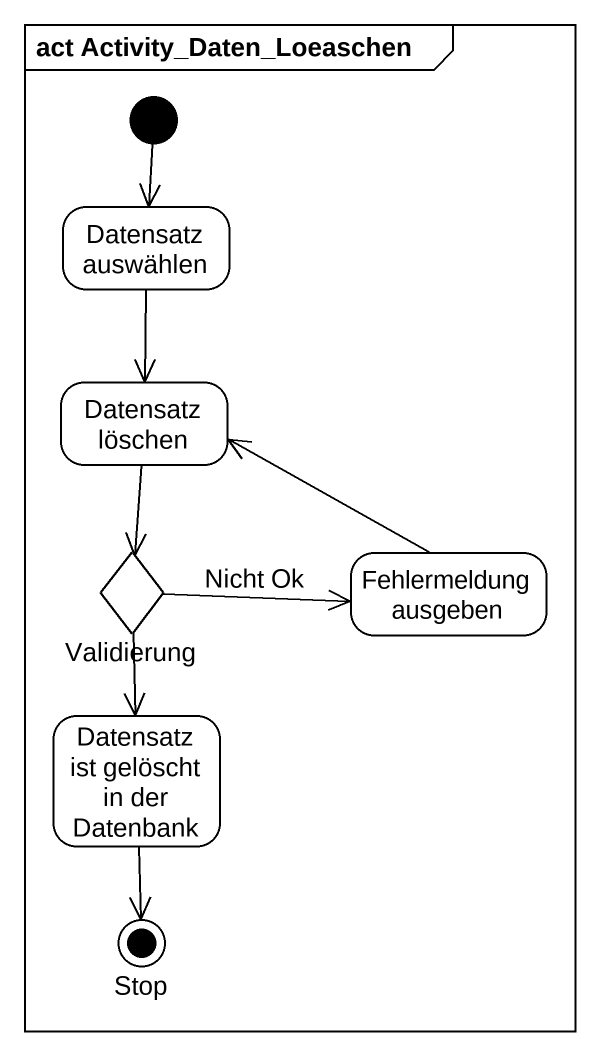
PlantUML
@startuml
mainframe act Activity_Daten_Loeaschen
hide empty description
state "Datensatz auswählen" as Datensatz_auswählen
state "Datensatz löschen" as Datensatz_löschen
state Validierung <<choice>>
state "Fehlermeldung ausgeben" as Fehlermeldung_ausgeben
state "Datensatz ist gelöscht in der Datenbank" as Datensatz_ist_gelöscht_in
state "Stop" as Stop_ <<end>>
[*] --> Datensatz_auswählen
Datensatz_auswählen --> Datensatz_löschen
Datensatz_löschen --> Validierung
Validierung -right-> Fehlermeldung_ausgeben : Nicht Ok
Validierung --> Datensatz_ist_gelöscht_in
Fehlermeldung_ausgeben -left-> Datensatz_löschen
Datensatz_ist_gelöscht_in --> Stop_
@enduml
